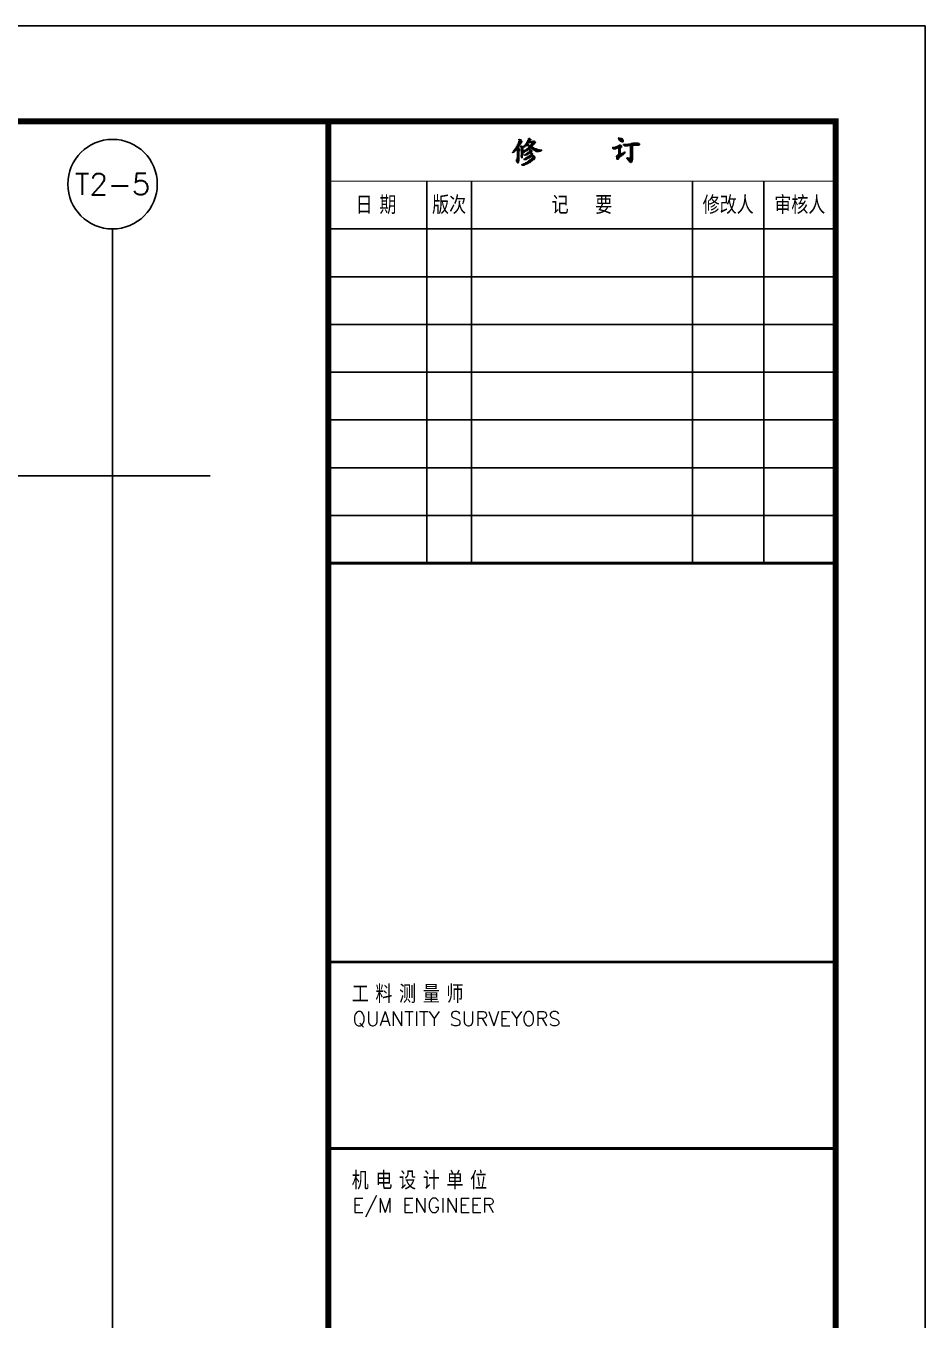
# Model space of a CAD drawing. Header units: inches. Extents: x -10386 to 73614, y -7144 to 52256.
# Drawn here: x 58548 to 73614, y 30582 to 52256 of the extents above; entities that cross this region are included whole.
import ezdxf
from ezdxf.enums import TextEntityAlignment as Align

# ---------------------------------------------------------------- set-up
doc = ezdxf.new("R2010")
doc.units = ezdxf.units.IN
doc.header["$MEASUREMENT"] = 0
doc.layers.add('arch', color=8, linetype='Continuous')
doc.layers.add('TITLE_BLOCK_A1$0$TITLE', color=7, linetype='Continuous')
doc.layers.add('Viewpoint', color=8, linetype='Continuous', plot=False)
doc.styles.add('C-1205-1217-T2 PLAN$0$TXT4', font='romans.shx', dxfattribs={"height": 360})
doc.styles.add('TITLE_BLOCK_A1$0$CHINESE(TITLE)', font='sa-rs.shx', dxfattribs={"bigfont": 'sa-hz.shx'})
doc.styles.add('TITLE_BLOCK_A1$0$ENGLISH', font='romans.shx', dxfattribs={"height": 540, "bigfont": 'chins.shx'})

msp = doc.modelspace()

# ---------------------------------------------------------------- linework, layer by layer
at = {"layer": 'arch', "ltscale": 0.02}
for points in [[(60000, 48856.2), (60000, -1780)], [(-4918.1, 44720), (61637.1, 44720)]]:
    msp.add_lwpolyline(points, dxfattribs=at)
at = {"layer": 'arch', "linetype": 'Continuous'}
msp.add_circle((60000, 49606.2), 750, dxfattribs=at)
at = {"layer": 'TITLE_BLOCK_A1$0$TITLE'}
for p, q in [((73614.1, 52256.5), (-10385.9, 52256.5)), ((73614.1, -7143.5), (73614.1, 52256.5)), ((65264.1, 49656.5), (65264.1, 43256.5)), ((66014.1, 49656.5), (66014.1, 43256.5)), ((69714.1, 49656.5), (69714.1, 43256.5)), ((70914.1, 49656.5), (70914.1, 43256.5)), ((63614.1, 48856.5), (72114.1, 48856.5)), ((63614.1, 48056.5), (72114.1, 48056.5)), ((63614.1, 47256.5), (72114.1, 47256.5)), ((63614.1, 46456.5), (72114.1, 46456.5)), ((63614.1, 45656.5), (72114.1, 45656.5)), ((63614.1, 44856.5), (72114.1, 44856.5)), ((63614.1, 44056.5), (72114.1, 44056.5))]:
    msp.add_line(p, q, dxfattribs=at)
for points, const_width in [([(-6785.9, 50656.5), (-6785.9, -5543.5), (72114.1, -5543.5), (72114.1, 50656.5), (-6785.9, 50656.5)], 100), ([(63614.1, 50656.5), (63614.1, -5543.5)], 100), ([(63614.1, 49656.5), (72114.1, 49656.5)], 20), ([(63614.1, 43256.5), (72114.1, 43256.5)], 50), ([(63614.1, 36579.8), (72114.1, 36579.8)], 50), ([(63614.1, 33456.5), (72114.1, 33456.5)], 50)]:
    msp.add_lwpolyline(points, dxfattribs=dict(at, const_width=const_width))
for points in [[(66809.6, 50356.7), (66809.6, 50348.8), (66817.5, 50340.9), (66817.5, 50356.7), (66817.5, 50246.4), (66809.6, 50238.5), (66809.6, 50325.2), (66809.6, 50301.5), (66801.7, 50301.5), (66801.7, 50183.4), (66801.7, 50065.3), (66801.7, 49970.8), (66793.9, 49962.9), (66793.9, 50081), (66793.9, 50199.2), (66793.9, 50285.8), (66793.9, 50270), (66786, 50270), (66786, 50151.9), (66786, 50033.8), (66786, 49962.9), (66778.1, 49970.8), (66778.1, 50041.7), (66778.1, 50018), (66770.2, 50018), (66770.2, 49986.5)], [(66825.4, 50348.8), (66825.4, 50270), (66833.2, 50277.9), (66833.2, 50348.8), (66841.1, 50348.8), (66841.1, 50285.8), (66841.1, 50301.5), (66849, 50301.5), (66849, 50333), (66856.9, 50325.2), (66856.9, 50309.4)], [(66943.5, 50309.4), (66943.5, 50254.3), (66935.6, 50254.3), (66935.6, 50293.7), (66927.7, 50285.8), (66927.7, 50277.9), (66927.7, 50246.4), (66919.9, 50246.4), (66919.9, 50270), (66912, 50270)], [(66959.2, 50340.9), (66959.2, 50285.8), (66951.4, 50277.9), (66951.4, 50254.3), (66951.4, 50325.2), (66943.5, 50317.3)], [(66967.1, 50372.4), (66967.1, 50293.7), (66975, 50301.5), (66975, 50372.4), (66982.9, 50372.4), (66982.9, 50301.5), (66990.7, 50301.5), (66990.7, 50372.4), (66990.7, 50356.7), (66998.6, 50356.7), (66998.6, 50340.9), (67006.5, 50348.8), (67006.5, 50356.7)], [(66998.6, 50317.3), (66998.6, 50301.5), (67006.5, 50301.5), (67006.5, 50317.3)], [(67014.4, 50325.2), (67014.4, 50301.5), (67022.2, 50293.7), (67022.2, 50317.3), (67022.2, 50207), (67030.1, 50199.2), (67101, 50199.2), (67108.9, 50191.3), (67116.7, 50191.3), (67038, 50191.3), (67045.9, 50183.4), (67148.2, 50183.4), (67156.1, 50175.5), (67187.6, 50175.5), (67069.5, 50175.5), (67061.6, 50175.5), (67069.5, 50167.7), (67187.6, 50167.7), (67171.9, 50167.7), (67171.9, 50159.8), (67085.2, 50159.8), (67093.1, 50151.9), (67140.4, 50151.9)], [(67038, 50333), (67038, 50246.4), (67030.1, 50246.4), (67030.1, 50325.2), (67022.2, 50325.2)], [(67045.9, 50333), (67045.9, 50270), (67053.7, 50270), (67053.7, 50325.2), (67061.6, 50325.2), (67061.6, 50277.9), (67069.5, 50285.8), (67069.5, 50325.2), (67077.4, 50317.3), (67077.4, 50301.5), (67085.2, 50301.5), (67085.2, 50309.4)], [(68474.7, 50379.2), (68482.6, 50379.2), (68490.4, 50371.4), (68474.7, 50371.4), (68529.8, 50371.4), (68537.7, 50363.5), (68545.6, 50363.5), (68482.6, 50363.5), (68482.6, 50355.6), (68545.6, 50355.6), (68553.4, 50347.7), (68482.6, 50347.7), (68498.3, 50347.7), (68498.3, 50339.9), (68553.4, 50339.9), (68553.4, 50332), (68506.2, 50332), (68506.2, 50324.1), (68553.4, 50324.1), (68553.4, 50316.2), (68529.8, 50316.2)], [(68718.8, 50292.6), (68805.4, 50292.6), (68813.3, 50284.7), (68821.2, 50284.7), (68703.1, 50284.7), (68687.3, 50284.7), (68679.4, 50276.9), (68647.9, 50276.9), (68766.1, 50276.9), (68829.1, 50276.9), (68829.1, 50269), (68710.9, 50269), (68592.8, 50269), (68561.3, 50269), (68561.3, 50261.1), (68679.4, 50261.1), (68797.6, 50261.1), (68821.2, 50261.1)], [(66723, 50167.7), (66723, 50144), (66715.1, 50136.2), (66715.1, 50159.8), (66715.1, 50144), (66707.2, 50144), (66707.2, 50136.2), (66699.4, 50136.2), (66699.4, 50144)], [(66738.7, 50199.2), (66738.7, 50151.9), (66730.9, 50144), (66730.9, 50175.5), (66723, 50175.5)], [(66762.4, 50222.8), (66762.4, 50175.5), (66754.5, 50175.5), (66754.5, 50207), (66746.6, 50199.2)], [(66746.6, 50191.3), (66746.6, 50167.7)], [(66778.1, 50246.4), (66778.1, 50199.2), (66770.2, 50191.3), (66770.2, 50238.5), (66762.4, 50230.7)], [(66809.6, 50214.9), (66809.6, 50096.8), (66809.6, 49994.4)], [(66817.5, 50199.2), (66817.5, 50159.8)], [(66841.1, 50246.4), (66841.1, 50222.8), (66849, 50214.9), (66849, 50246.4), (66849, 50128.3), (66849, 50057.4), (66856.9, 50049.5), (66856.9, 50167.7), (66856.9, 50238.5), (66864.7, 50238.5), (66864.7, 50120.4), (66864.7, 50049.5), (66864.7, 50088.9), (66872.6, 50088.9), (66872.6, 50207), (66872.6, 50222.8), (66872.6, 50151.9), (66880.5, 50151.9), (66912, 50151.9), (66904.1, 50144), (66880.5, 50144)], [(66841.1, 50081), (66841.1, 50073.2)], [(66888.4, 50246.4), (66888.4, 50230.7), (66896.2, 50230.7), (66896.2, 50238.5)], [(66967.1, 50214.9), (66959.2, 50207), (66967.1, 50207), (66967.1, 50199.2), (66943.5, 50199.2), (66935.6, 50191.3), (66967.1, 50191.3), (66967.1, 50183.4), (66927.7, 50183.4), (66919.9, 50175.5), (66912, 50175.5), (66959.2, 50175.5), (66943.5, 50175.5), (66943.5, 50167.7), (66896.2, 50167.7), (66888.4, 50159.8), (66927.7, 50159.8)], [(66912, 50262.2), (66912, 50238.5), (66904.1, 50230.7), (66904.1, 50254.3), (66896.2, 50246.4)], [(66967.1, 50073.2), (66959.2, 50065.3), (66975, 50065.3), (66975, 50057.4), (66943.5, 50057.4), (66935.6, 50049.5), (66927.7, 50049.5), (66975, 50049.5), (66967.1, 50041.7), (66919.9, 50041.7), (66912, 50033.8), (66959.2, 50033.8), (66943.5, 50033.8), (66943.5, 50025.9), (66896.2, 50025.9), (66896.2, 50018), (66927.7, 50018)], [(66967.1, 50144), (66959.2, 50136.2), (66975, 50136.2), (66975, 50128.3), (66951.4, 50128.3), (66943.5, 50120.4), (66935.6, 50120.4), (66975, 50120.4), (66967.1, 50112.5), (66927.7, 50112.5), (66919.9, 50104.7), (66912, 50104.7), (66959.2, 50104.7), (66943.5, 50104.7), (66943.5, 50096.8), (66904.1, 50096.8), (66904.1, 50088.9), (66912, 50088.9)], [(66959.2, 50270), (66959.2, 50246.4), (66967.1, 50246.4), (66967.1, 50270), (66975, 50262.2), (66975, 50238.5), (66982.9, 50230.7), (66982.9, 50246.4), (66982.9, 50199.2), (66975, 50191.3), (66975, 50222.8), (66967.1, 50222.8)], [(66990.7, 50175.5), (66990.7, 50128.3), (66982.9, 50120.4), (66982.9, 50151.9), (66975, 50144)], [(66990.7, 50096.8), (66990.7, 50049.5), (66982.9, 50049.5), (66982.9, 50081), (66975, 50073.2)], [(67014.4, 50277.9), (67014.4, 50207), (67014.4, 50222.8), (67006.5, 50222.8), (67006.5, 50262.2), (67006.5, 50246.4), (66998.6, 50246.4), (66998.6, 50214.9), (66990.7, 50207), (66990.7, 50199.2), (66990.7, 50246.4), (66982.9, 50254.3)], [(66998.6, 50183.4), (66998.6, 50136.2), (67006.5, 50144), (67006.5, 50183.4), (67014.4, 50175.5), (67014.4, 50144), (67022.2, 50151.9), (67022.2, 50167.7)], [(66998.6, 50096.8), (66998.6, 50065.3), (67006.5, 50065.3), (67006.5, 50096.8)], [(67014.4, 50128.3), (67014.4, 50073.2), (67022.2, 50081), (67022.2, 50128.3), (67030.1, 50120.4), (67030.1, 50088.9), (67038, 50088.9), (67038, 50120.4)], [(67030.1, 50222.8), (67038, 50222.8), (67045.9, 50214.9), (67053.7, 50214.9), (67030.1, 50214.9), (67030.1, 50207), (67069.5, 50207)], [(67045.9, 50081), (67045.9, 50018), (67053.7, 50018), (67053.7, 50081), (67061.6, 50073.2), (67061.6, 50018), (67069.5, 50025.9), (67069.5, 50073.2), (67069.5, 50057.4), (67077.4, 50057.4), (67077.4, 50041.7)], [(68466.8, 50245.4), (68474.7, 50245.4), (68474.7, 50237.5), (68451.1, 50237.5), (68443.2, 50229.6), (68427.4, 50229.6), (68474.7, 50229.6), (68474.7, 50221.7), (68380.2, 50221.7), (68380.2, 50213.9), (68466.8, 50213.9), (68451.1, 50213.9), (68451.1, 50206), (68380.2, 50206), (68388.1, 50198.1), (68435.3, 50198.1)], [(68577.1, 50143), (68584.9, 50143), (68584.9, 50135.1), (68561.3, 50135.1), (68553.4, 50127.2), (68584.9, 50127.2), (68577.1, 50119.4), (68529.8, 50119.4), (68521.9, 50111.5), (68514.1, 50111.5), (68561.3, 50111.5), (68553.4, 50103.6), (68474.7, 50103.6), (68466.8, 50095.7), (68553.4, 50095.7), (68529.8, 50095.7), (68529.8, 50087.9), (68458.9, 50087.9), (68451.1, 50080), (68529.8, 50080), (68514.1, 50080), (68514.1, 50072.1), (68443.2, 50072.1), (68443.2, 50064.2), (68451.1, 50064.2), (68451.1, 50024.9), (68458.9, 50024.9), (68458.9, 50064.2), (68466.8, 50064.2), (68466.8, 50024.9), (68474.7, 50024.9), (68474.7, 50064.2)], [(68482.6, 50261.1), (68482.6, 50143), (68482.6, 50040.6), (68490.4, 50048.5), (68490.4, 50166.6), (68490.4, 50261.1), (68498.3, 50261.1), (68498.3, 50143), (68498.3, 50056.4), (68506.2, 50064.2), (68506.2, 50182.4), (68506.2, 50261.1), (68514.1, 50253.2), (68514.1, 50213.9), (68521.9, 50221.7), (68521.9, 50253.2), (68529.8, 50245.4), (68529.8, 50221.7)], [(68569.2, 50253.2), (68687.3, 50253.2), (68703.1, 50253.2), (68710.9, 50245.4), (68710.9, 50127.2), (68710.9, 50017), (68703.1, 50009.1), (68703.1, 49985.5), (68703.1, 50103.6), (68703.1, 50221.7), (68703.1, 50245.4), (68695.2, 50245.4)], [(68577.1, 50245.4), (68632.2, 50245.4)], [(68671.6, 50245.4), (68679.4, 50245.4), (68679.4, 50127.2), (68679.4, 50009.1), (68679.4, 49969.7), (68687.3, 49969.7), (68687.3, 50087.9), (68687.3, 50206), (68687.3, 50245.4), (68695.2, 50237.5), (68695.2, 50119.4), (68695.2, 50001.2), (68695.2, 49969.7)], [(67038, 50065.3), (67038, 50002.3), (67030.1, 49994.4), (67030.1, 50049.5), (67022.2, 50041.7), (67022.2, 50033.8), (67014.4, 50025.9), (67022.2, 50025.9), (67022.2, 50018), (66998.6, 50018), (66990.7, 50010.2), (67022.2, 50010.2), (67022.2, 50002.3), (66990.7, 50002.3), (66982.9, 49994.4), (66967.1, 49994.4), (67022.2, 49994.4), (67014.4, 49986.5), (66967.1, 49986.5), (66959.2, 49978.7), (66951.4, 49978.7), (67006.5, 49978.7), (66998.6, 49970.8), (66935.6, 49970.8), (66927.7, 49962.9), (66919.9, 49962.9), (66975, 49962.9), (66967.1, 49955), (66912, 49955), (66904.1, 49947.2), (66888.4, 49947.2), (66951.4, 49947.2), (66927.7, 49947.2), (66927.7, 49939.3), (66872.6, 49939.3), (66864.7, 49931.4), (66856.9, 49931.4), (66912, 49931.4), (66896.2, 49931.4), (66896.2, 49923.5), (66856.9, 49923.5)], [(68616.4, 50048.5), (68624.3, 50048.5), (68632.2, 50040.6), (68616.4, 50040.6), (68671.6, 50040.6), (68671.6, 50032.7), (68624.3, 50032.7), (68632.2, 50024.9), (68671.6, 50024.9), (68671.6, 50017), (68632.2, 50017), (68640.1, 50009.1), (68671.6, 50009.1), (68671.6, 50001.2), (68647.9, 50001.2), (68655.8, 49993.4), (68671.6, 49993.4), (68671.6, 49985.5), (68655.8, 49985.5), (68663.7, 49977.6), (68671.6, 49977.6), (68671.6, 49969.7)]]:
    msp.add_lwpolyline(points, dxfattribs=at)
at = {"layer": 'Viewpoint'}
msp.add_lwpolyline([(-6785.9, 50656.5), (-6785.9, -5543.5), (36614.1, -5543.5), (36614.1, -1543.5), (63614.1, -1543.5), (63614.1, 50656.5)], close=True, dxfattribs=at)

# ---------------------------------------------------------------- texts
at = {"layer": 'arch', "linetype": 'Continuous', "style": 'C-1205-1217-T2 PLAN$0$TXT4'}
msp.add_text('T2-5', height=360, dxfattribs=at).set_placement((60000, 49606.2), align=Align.MIDDLE_CENTER)
at = {"layer": 'TITLE_BLOCK_A1$0$TITLE', "style": 'TITLE_BLOCK_A1$0$CHINESE(TITLE)'}
for s, p in [('日 期', (64414.1, 49256.5)), ('版次', (65639.1, 49256.5)), ('记    要', (67864.1, 49256.5)), ('修改人', (70314.1, 49256.5)), ('审核人', (71514.1, 49256.5))]:
    msp.add_text(s, height=300, dxfattribs=at).set_placement(p, align=Align.MIDDLE_CENTER)
at = {"layer": 'TITLE_BLOCK_A1$0$TITLE'}
for s, height, style, p in [('工 料 测 量 师', 300, 'TITLE_BLOCK_A1$0$CHINESE(TITLE)', (64007.6, 35893.4)), ('QUANTITY SURVEYORS', 240, 'TITLE_BLOCK_A1$0$ENGLISH', (64020.6, 35508.5)), ('机 电 设 计 单 位', 300, 'TITLE_BLOCK_A1$0$CHINESE(TITLE)', (64007.6, 32770.1)), ('E/M ENGINEER', 240, 'TITLE_BLOCK_A1$0$ENGLISH', (64020.6, 32385.2))]:
    msp.add_text(s, height=height, dxfattribs=dict(at, style=style)).set_placement(p)

doc.saveas('drawing.dxf')
